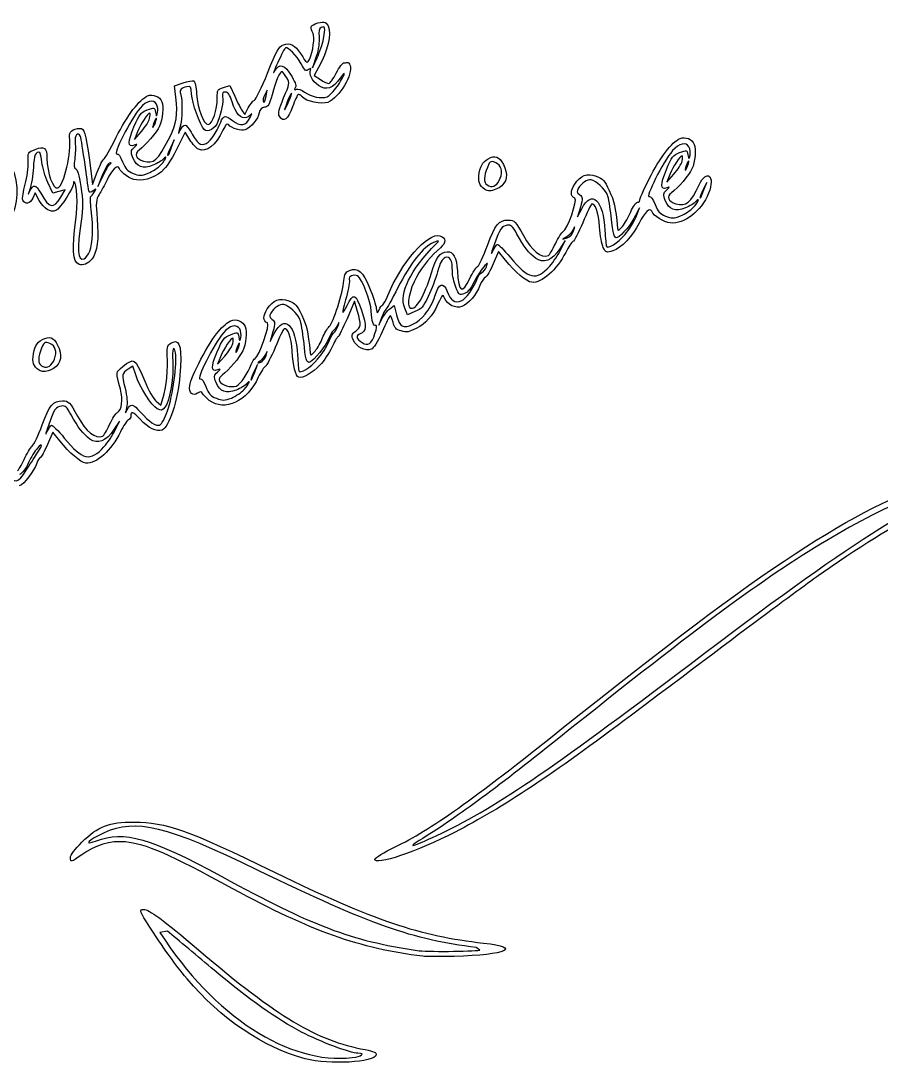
# Model space of a CAD drawing. Extents: x 0.1 to 9.2, y 0.2 to 11.9.
# Drawn here: x 1.41 to 3.673, y 5.77 to 8.517 of the extents above; entities that cross this region are included whole.
import ezdxf

# ---------------------------------------------------------------- set-up
doc = ezdxf.new("R2010")
doc.units = 0
doc.layers.add('Laag_1', color=7, linetype='CONTINUOUS')

msp = doc.modelspace()

# ---------------------------------------------------------------- linework, layer by layer
at = {"layer": 'Laag_1', "color": 1}
for points in [[(2.206278, 8.469984)], [(2.242298, 8.34379)], [(2.055274, 8.3188)], [(2.115471, 8.305286)], [(1.749041, 8.259596)], [(1.764216, 8.249162)], [(1.919013, 8.217009)], [(1.806666, 8.183988)], [(1.64402, 8.139226)], [(1.778543, 8.137911)], [(3.149354, 8.147404)], [(3.16453, 8.136969)], [(2.671346, 8.102521)], [(1.515561, 8.052866)], [(2.630878, 8.073436)], [(3.20698, 8.071796)], [(3.178858, 8.025719)], [(2.863766, 7.964007)], [(2.999377, 7.954444)], [(1.591446, 7.911016)], [(1.563533, 7.875897)], [(2.801336, 7.87164)], [(2.473987, 7.745367)], [(2.341756, 7.693924)], [(1.967884, 7.668313)], [(1.98306, 7.657879)], [(2.055155, 7.636111)], [(1.498861, 7.627073)], [(2.190767, 7.62655)], [(1.458392, 7.597985)], [(2.025511, 7.592705)], [(2.141415, 7.579113)], [(1.997388, 7.546628)], [(1.796038, 7.490818)], [(1.62885, 7.396193)]]:
    msp.add_lwpolyline(points, close=True, dxfattribs=at)
for points in [[(2.187335, 8.423137), (2.177296, 8.393128), (2.189382, 8.418953)], [(2.193243, 8.393846), (2.181883, 8.373264), (2.198164, 8.362361)], [(1.818271, 8.315544), (1.81462, 8.345449), (1.837176, 8.353216)], [(1.943297, 8.341663), (1.959993, 8.346858), (1.972983, 8.318124)], [(2.055274, 8.3188), (2.058215, 8.334378), (2.052006, 8.321895)], [(1.992554, 8.279975), (1.999136, 8.27056), (2.008141, 8.287603)], [(1.716705, 8.224433), (1.709029, 8.204663), (1.727572, 8.225761)], [(1.854878, 8.20378), (1.842516, 8.223769), (1.822517, 8.183334)], [(1.806666, 8.183988), (1.81394, 8.203938), (1.804691, 8.184824)], [(1.590465, 8.150465), (1.598932, 8.086427), (1.61093, 8.118224)], [(1.624259, 8.110021), (1.612884, 8.080561), (1.625576, 8.107312)], [(3.117018, 8.11224), (3.109343, 8.09247), (3.127885, 8.113569)], [(1.515561, 8.052866), (1.526788, 8.071804), (1.510464, 8.067799), (1.494139, 8.063795), (1.48125, 8.091713)], [(3.20698, 8.071796), (3.214254, 8.091746), (3.205004, 8.072632)], [(1.458872, 8.044297), (1.448191, 8.063965), (1.442048, 8.050617)], [(2.881914, 8.026869), (2.874557, 8.001076), (2.885568, 8.022542)], [(3.028507, 8.001566), (3.037233, 8.025194), (3.027328, 8.004473)], [(2.830683, 7.915366), (2.841964, 7.939147), (2.827622, 7.917147)], [(2.845898, 7.948796), (2.835496, 7.942198), (2.847401, 7.946313)], [(2.685115, 7.887148), (2.666911, 7.910213), (2.652966, 7.877811)], [(2.295816, 7.752454), (2.288274, 7.779029), (2.268269, 7.732992)], [(2.380624, 7.759278), (2.392194, 7.767674), (2.398413, 7.743171)], [(2.446747, 7.751748), (2.426893, 7.743697), (2.41988, 7.760992)], [(2.359134, 7.735837), (2.35186, 7.715887), (2.360457, 7.733385)], [(2.073303, 7.698973), (2.065946, 7.673181), (2.076958, 7.694647)], [(1.712515, 7.585319), (1.704866, 7.608629), (1.692612, 7.600552)], [(1.935548, 7.63315), (1.927872, 7.61338), (1.946415, 7.634478)], [(2.025511, 7.592705), (2.032784, 7.612655), (2.023535, 7.59354)], [(1.766558, 7.515959), (1.778699, 7.505986), (1.785066, 7.525577)], [(1.658198, 7.439918), (1.669479, 7.463699), (1.655137, 7.4417)], [(1.512628, 7.4117), (1.494424, 7.434765), (1.480479, 7.402363)]]:
    msp.add_lwpolyline(points, dxfattribs=at)
at = {"layer": 'Laag_1', "color": 7}
for points in [[(2.504101, 6.373628)], [(2.341307, 6.311351)], [(2.61769, 6.072221)], [(2.467303, 6.05635)], [(2.158523, 5.786559)], [(2.281744, 5.789778)]]:
    msp.add_lwpolyline(points, close=True, dxfattribs=at)
for points in [[(1.796141, 6.122068), (1.776136, 6.118432)], [(2.61769, 6.072221), (2.607987, 6.079468)]]:
    msp.add_lwpolyline(points, dxfattribs=at)
at = {"layer": 'Laag_1', "color": 1}
for points in [[(2.184355, 8.508456), (2.204356, 8.516567), (2.213456, 8.515146), (2.21832, 8.503152)], [(2.178863, 8.483775), (2.170622, 8.499292), (2.171501, 8.503244), (2.184355, 8.508456)], [(2.200104, 8.499149), (2.194413, 8.496842), (2.192832, 8.489615), (2.194712, 8.474514)], [(2.21832, 8.503152), (2.227617, 8.480223), (2.218156, 8.438981), (2.193243, 8.393846)], [(2.206278, 8.469984), (2.211891, 8.499408), (2.21101, 8.503572), (2.200104, 8.499149)], [(2.100888, 8.453686), (2.117562, 8.460447), (2.132536, 8.452751), (2.146202, 8.430393)], [(2.170211, 8.416999), (2.17853, 8.434222), (2.183757, 8.47456), (2.178863, 8.483775)], [(2.194712, 8.474514), (2.196187, 8.462674), (2.192897, 8.439764), (2.187335, 8.423137)], [(2.189382, 8.418953), (2.19603, 8.433157), (2.203633, 8.45612), (2.206278, 8.469984)], [(2.059114, 8.379206), (2.082792, 8.438294), (2.08864, 8.448719), (2.100888, 8.453686)], [(2.106305, 8.44542), (2.104235, 8.444581), (2.095196, 8.427381), (2.086219, 8.407197)], [(2.147207, 8.403778), (2.135136, 8.425711), (2.113079, 8.448168), (2.106305, 8.44542)], [(2.086219, 8.407197), (2.077242, 8.387014), (2.072794, 8.375795), (2.076335, 8.382266)], [(2.076335, 8.382266), (2.089953, 8.407148), (2.104115, 8.403271), (2.123485, 8.369358)], [(2.146202, 8.430393), (2.162241, 8.404154), (2.163631, 8.403378), (2.170211, 8.416999)], [(2.239838, 8.379322), (2.247846, 8.395003), (2.256838, 8.406452), (2.26121, 8.406535)], [(2.26121, 8.406535), (2.265362, 8.406611), (2.269604, 8.40702), (2.270637, 8.407439)], [(2.270637, 8.407439), (2.27167, 8.407858), (2.274153, 8.404164), (2.276154, 8.39923)], [(2.024363, 8.307574), (2.028333, 8.309184), (2.043971, 8.341418), (2.059114, 8.379206)], [(2.097194, 8.383111), (2.092087, 8.385271), (2.080137, 8.357524), (2.07091, 8.322082)], [(2.10953, 8.367033), (2.104643, 8.375073), (2.099092, 8.382308), (2.097194, 8.383111)], [(2.167046, 8.388272), (2.160027, 8.383035), (2.157564, 8.38496), (2.147207, 8.403778)], [(2.172005, 8.387028), (2.174298, 8.39245), (2.173061, 8.39276), (2.167046, 8.388272)], [(2.193296, 8.346616), (2.176163, 8.35916), (2.167318, 8.375948), (2.172005, 8.387028)], [(2.276154, 8.39923), (2.285226, 8.376857), (2.247633, 8.314415), (2.21781, 8.302322)], [(2.22023, 8.351855), (2.223411, 8.352071), (2.232235, 8.364433), (2.239838, 8.379322)], [(2.260363, 8.37563), (2.262033, 8.381075), (2.257552, 8.376836), (2.250405, 8.366209)], [(1.837176, 8.353216), (1.849582, 8.357487), (1.862157, 8.359956), (1.86512, 8.358702)], [(1.86512, 8.358702), (1.868096, 8.357443), (1.871488, 8.342069), (1.872694, 8.324365)], [(2.101564, 8.31408), (2.117224, 8.349708), (2.117786, 8.353448), (2.10953, 8.367033)], [(2.123485, 8.369358), (2.133335, 8.352112), (2.135409, 8.344989), (2.131976, 8.340188)], [(2.250405, 8.366209), (2.231857, 8.33863), (2.213027, 8.33217), (2.193296, 8.346616)], [(2.198164, 8.362361), (2.207119, 8.356364), (2.217048, 8.351637), (2.22023, 8.351855)], [(2.242298, 8.34379), (2.250563, 8.355856), (2.258692, 8.370184), (2.260363, 8.37563)], [(1.743651, 8.319287), (1.757903, 8.325066), (1.775617, 8.317796), (1.781274, 8.303845)], [(1.846476, 8.343129), (1.832577, 8.34118), (1.826425, 8.3344), (1.830171, 8.325161)], [(1.830171, 8.325161), (1.836058, 8.310643), (1.835194, 8.258892), (1.828687, 8.23632)], [(1.859311, 8.323644), (1.858354, 8.34441), (1.858122, 8.344763), (1.846476, 8.343129)], [(1.892463, 8.230976), (1.881816, 8.242366), (1.860283, 8.302558), (1.859311, 8.323644)], [(1.872694, 8.324365), (1.875434, 8.28416), (1.890662, 8.244023), (1.903087, 8.244258)], [(1.92696, 8.314115), (1.926619, 8.335275), (1.927491, 8.336745), (1.943297, 8.341663)], [(1.948496, 8.329287), (1.940851, 8.330101), (1.939378, 8.327745), (1.940873, 8.317087)], [(1.965725, 8.303685), (1.959453, 8.323578), (1.956162, 8.32847), (1.948496, 8.329287)], [(2.122089, 8.326278), (2.120854, 8.325777), (2.115854, 8.315511), (2.110979, 8.303465)], [(2.115471, 8.305286), (2.120347, 8.317332), (2.123324, 8.326779), (2.122089, 8.326278)], [(2.139806, 8.323001), (2.137731, 8.322159), (2.130966, 8.307462), (2.124772, 8.290339)], [(2.131976, 8.340188), (2.128369, 8.335144), (2.128966, 8.334442), (2.134882, 8.336777)], [(2.134882, 8.336777), (2.138979, 8.338393), (2.148807, 8.335082), (2.156724, 8.329417)], [(2.150254, 8.316486), (2.146583, 8.320911), (2.141882, 8.323842), (2.139806, 8.323001)], [(2.156724, 8.329417), (2.174831, 8.316459), (2.200595, 8.311113), (2.215677, 8.317184)], [(2.215677, 8.317184), (2.222056, 8.319746), (2.234034, 8.331724), (2.242298, 8.34379)], [(1.661277, 8.210267), (1.690027, 8.267845), (1.722377, 8.31066), (1.743651, 8.319287)], [(1.767105, 8.297407), (1.759601, 8.311089), (1.740808, 8.306712), (1.724204, 8.287414)], [(1.770077, 8.275173), (1.77167, 8.281516), (1.770335, 8.291521), (1.767105, 8.297407)], [(1.781274, 8.303845), (1.786588, 8.290741), (1.783386, 8.257191), (1.775142, 8.239598)], [(1.800948, 8.209132), (1.819595, 8.245714), (1.823711, 8.270995), (1.818271, 8.315544)], [(1.903087, 8.244258), (1.914227, 8.244467), (1.927459, 8.283186), (1.92696, 8.314115)], [(1.940873, 8.317087), (1.942938, 8.302362), (1.93829, 8.277384), (1.928721, 8.25179)], [(2.00349, 8.262493), (1.989577, 8.256851), (1.975726, 8.271957), (1.965725, 8.303685)], [(1.972983, 8.318124), (1.980127, 8.302321), (1.988934, 8.285153), (1.992554, 8.279975)], [(2.008141, 8.287603), (2.013093, 8.296977), (2.020393, 8.305964), (2.024363, 8.307574)], [(2.052006, 8.321895), (2.04859, 8.315029), (2.046489, 8.307704), (2.047335, 8.305616)], [(2.047335, 8.305616), (2.050007, 8.299027), (2.052242, 8.302738), (2.055274, 8.3188)], [(2.07091, 8.322082), (2.064186, 8.296256), (2.060829, 8.290608), (2.051421, 8.289288)], [(2.090515, 8.26576), (2.086093, 8.273369), (2.08872, 8.284858), (2.101564, 8.31408)], [(2.110979, 8.303465), (2.106104, 8.291418), (2.103126, 8.281972), (2.104362, 8.282473)], [(2.104362, 8.282473), (2.105597, 8.282974), (2.110597, 8.29324), (2.115471, 8.305286)], [(2.21781, 8.302322), (2.201862, 8.295855), (2.160108, 8.30461), (2.150254, 8.316486)], [(1.724204, 8.287414), (1.698995, 8.258117), (1.650171, 8.161069), (1.663323, 8.166402)], [(1.707901, 8.237625), (1.722053, 8.271083), (1.725276, 8.275219), (1.742709, 8.282289)], [(1.749286, 8.273466), (1.744776, 8.275374), (1.724828, 8.245353), (1.716705, 8.224433)], [(1.742709, 8.282289), (1.761212, 8.289792), (1.762017, 8.289591), (1.76455, 8.276859)], [(1.749039, 8.259596), (1.750647, 8.266601), (1.750759, 8.272843), (1.749286, 8.273466)], [(1.76455, 8.276859), (1.76705, 8.264293), (1.767323, 8.26421), (1.770077, 8.275173)], [(1.935983, 8.250045), (1.942572, 8.268635), (1.949608, 8.269609), (1.967375, 8.254387)], [(2.037428, 8.274377), (2.03447, 8.259388), (2.014506, 8.235575), (1.999946, 8.229671)], [(2.01699, 8.27189), (2.015309, 8.269051), (2.009234, 8.264822), (2.00349, 8.262493)], [(2.013445, 8.262319), (2.017075, 8.270423), (2.01867, 8.274729), (2.01699, 8.27189)], [(2.051421, 8.289288), (2.043038, 8.288112), (2.039365, 8.2842), (2.037428, 8.274377)], [(2.124772, 8.290339), (2.11271, 8.256993), (2.100641, 8.248333), (2.090515, 8.26576)], [(1.727572, 8.225761), (1.737771, 8.237365), (1.747432, 8.252591), (1.749041, 8.259596)], [(1.759724, 8.24734), (1.757256, 8.240585), (1.756247, 8.235468), (1.757483, 8.235969)], [(1.757483, 8.235969), (1.758718, 8.23647), (1.761748, 8.242407), (1.764216, 8.249162)], [(1.766458, 8.260533), (1.765222, 8.260032), (1.762192, 8.254095), (1.759724, 8.24734)], [(1.764216, 8.249162), (1.766684, 8.255917), (1.767693, 8.261033), (1.766458, 8.260533)], [(1.828861, 8.226989), (1.839263, 8.248485), (1.84406, 8.247909), (1.857946, 8.223493)], [(1.928721, 8.25179), (1.921611, 8.232772), (1.901548, 8.221255), (1.892463, 8.230976)], [(1.919013, 8.217009), (1.92579, 8.227967), (1.933426, 8.242834), (1.935983, 8.250045)], [(1.956219, 8.243622), (1.952444, 8.247831), (1.948987, 8.244304), (1.941797, 8.228907)], [(1.999946, 8.229671), (1.990115, 8.225684), (1.965168, 8.233643), (1.956219, 8.243622)], [(1.967375, 8.254387), (1.986666, 8.23786), (2.003809, 8.240811), (2.013445, 8.262319)], [(1.538409, 8.211213), (1.536272, 8.224972), (1.546512, 8.233273), (1.566074, 8.233642)], [(1.567208, 8.212429), (1.561306, 8.227211), (1.550899, 8.215267), (1.553113, 8.196252)], [(1.566074, 8.233642), (1.577677, 8.233861), (1.580883, 8.222931), (1.590465, 8.150465)], [(1.708603, 8.189581), (1.691518, 8.183341), (1.691298, 8.198374), (1.707901, 8.237625)], [(1.775142, 8.239598), (1.767581, 8.223463), (1.737965, 8.188711), (1.721631, 8.176807)], [(1.828687, 8.23632), (1.823395, 8.21796), (1.823436, 8.215775), (1.828861, 8.226989)], [(1.857946, 8.223493), (1.864825, 8.2114), (1.873927, 8.198613), (1.878173, 8.195079)], [(1.941797, 8.228907), (1.923371, 8.189456), (1.897431, 8.169208), (1.877591, 8.178791)], [(1.878173, 8.195079), (1.889326, 8.185796), (1.904872, 8.194144), (1.919013, 8.217009)], [(3.143965, 8.207095), (3.158217, 8.212874), (3.175931, 8.205603), (3.181588, 8.191653)], [(1.44819, 8.178552), (1.472265, 8.188315), (1.478798, 8.183416), (1.478927, 8.155501)], [(1.50742, 8.077027), (1.524146, 8.08381), (1.544504, 8.171961), (1.538409, 8.211213)], [(1.553113, 8.196252), (1.554313, 8.185949), (1.553779, 8.166506), (1.551928, 8.153045)], [(1.57914, 8.137855), (1.574308, 8.174538), (1.568939, 8.208096), (1.567208, 8.212429)], [(1.62811, 8.152122), (1.630961, 8.153278), (1.645886, 8.179444), (1.661277, 8.210267)], [(1.708331, 8.183803), (1.717879, 8.192441), (1.717904, 8.192978), (1.708603, 8.189581)], [(1.732766, 8.147862), (1.760717, 8.139786), (1.769728, 8.147897), (1.800948, 8.209132)], [(1.877591, 8.178791), (1.871898, 8.181541), (1.861677, 8.192786), (1.854878, 8.20378)], [(3.062817, 8.100779), (3.090608, 8.156036), (3.123131, 8.198646), (3.143965, 8.207095)], [(3.167419, 8.185215), (3.159915, 8.198897), (3.141123, 8.19452), (3.124518, 8.175222)], [(3.170391, 8.162981), (3.171984, 8.169323), (3.170645, 8.179329), (3.167419, 8.185215)], [(3.181588, 8.191653), (3.186902, 8.178549), (3.183699, 8.144999), (3.175456, 8.127406)], [(1.429801, 8.145593), (1.428199, 8.170371), (1.428253, 8.170468), (1.44819, 8.178552)], [(1.460008, 8.170036), (1.449509, 8.174477), (1.444527, 8.162812), (1.443237, 8.130773)], [(1.465902, 8.144106), (1.464551, 8.157568), (1.461898, 8.169237), (1.460008, 8.170036)], [(1.663323, 8.166402), (1.666824, 8.167822), (1.671984, 8.160561), (1.677976, 8.145786)], [(1.704942, 8.156687), (1.698817, 8.171793), (1.699296, 8.175629), (1.708331, 8.183803)], [(1.721631, 8.176807), (1.707336, 8.16639), (1.712175, 8.153811), (1.732766, 8.147862)], [(1.791876, 8.156916), (1.792394, 8.159962), (1.789588, 8.158542), (1.785582, 8.153728)], [(1.822517, 8.183334), (1.811519, 8.161094), (1.795853, 8.135873), (1.787705, 8.127286)], [(1.804691, 8.184824), (1.796069, 8.167006), (1.794516, 8.16206), (1.797987, 8.163468)], [(1.797987, 8.163468), (1.79876, 8.163781), (1.802666, 8.173015), (1.806666, 8.183988)], [(2.645927, 8.156836), (2.662423, 8.163525), (2.672914, 8.156086), (2.683378, 8.130281)], [(3.124518, 8.175222), (3.099309, 8.145925), (3.050485, 8.048877), (3.063638, 8.05421)], [(3.108215, 8.125432), (3.122367, 8.158892), (3.12559, 8.163027), (3.143023, 8.170096)], [(3.1496, 8.161274), (3.145089, 8.163182), (3.125141, 8.133162), (3.117018, 8.11224)], [(3.143023, 8.170096), (3.161526, 8.1776), (3.162331, 8.177399), (3.164864, 8.164667)], [(3.149352, 8.147404), (3.150962, 8.154409), (3.151072, 8.160651), (3.1496, 8.161274)], [(3.164864, 8.164667), (3.167364, 8.152101), (3.167637, 8.152018), (3.170391, 8.162981)], [(1.375325, 8.151369), (1.434363, 8.0594), (1.382059, 7.934808), (1.282637, 7.930581)], [(1.421833, 8.086807), (1.427099, 8.10547), (1.430685, 8.131924), (1.429801, 8.145593)], [(1.443237, 8.130773), (1.442442, 8.111031), (1.438182, 8.085198), (1.43377, 8.073366)], [(1.48125, 8.091713), (1.474152, 8.107086), (1.467256, 8.130628), (1.465902, 8.144106)], [(1.478927, 8.155501), (1.479105, 8.116832), (1.495338, 8.072128), (1.50742, 8.077027)], [(1.551928, 8.153045), (1.549718, 8.13698), (1.55064, 8.128218), (1.554611, 8.127542)], [(1.58963, 8.066957), (1.588693, 8.069268), (1.583973, 8.101172), (1.57914, 8.137855)], [(1.61093, 8.118224), (1.617528, 8.135712), (1.62526, 8.150967), (1.62811, 8.152122)], [(1.642703, 8.141934), (1.638815, 8.140584), (1.630515, 8.126223), (1.624259, 8.110021)], [(1.625576, 8.107312), (1.632556, 8.122025), (1.640856, 8.136386), (1.64402, 8.139226)], [(1.669175, 8.128793), (1.664846, 8.139469), (1.64947, 8.124888), (1.637061, 8.098339)], [(1.64402, 8.139226), (1.649027, 8.143718), (1.648855, 8.14407), (1.642703, 8.141934)], [(1.677976, 8.145786), (1.685769, 8.126568), (1.690128, 8.121751), (1.70568, 8.115173)], [(1.757843, 8.136727), (1.731331, 8.125976), (1.714879, 8.132184), (1.704942, 8.156687)], [(1.745141, 8.115884), (1.756694, 8.120569), (1.771725, 8.130481), (1.778543, 8.137911)], [(1.785582, 8.153728), (1.781606, 8.148952), (1.769124, 8.141302), (1.757843, 8.136727)], [(1.778544, 8.137911), (1.785363, 8.145341), (1.791362, 8.153894), (1.791876, 8.156916)], [(2.616107, 8.11673), (2.619931, 8.139231), (2.62745, 8.149344), (2.645927, 8.156836)], [(2.659304, 8.143578), (2.645329, 8.14949), (2.64293, 8.147526), (2.634467, 8.123237)], [(2.671346, 8.102521), (2.678448, 8.121266), (2.673688, 8.137495), (2.659304, 8.143578)], [(2.683378, 8.130281), (2.69359, 8.105098), (2.684679, 8.083624), (2.659838, 8.073551)], [(3.127885, 8.113569), (3.138084, 8.125173), (3.147745, 8.140399), (3.149354, 8.147404)], [(3.160038, 8.135148), (3.15757, 8.128393), (3.156561, 8.123276), (3.157796, 8.123777)], [(3.157796, 8.123777), (3.159032, 8.124278), (3.162062, 8.130215), (3.16453, 8.136969)], [(3.166771, 8.14834), (3.165536, 8.147839), (3.162506, 8.141903), (3.160038, 8.135148)], [(3.16453, 8.136969), (3.166998, 8.143725), (3.168007, 8.148841), (3.166771, 8.14834)], [(1.554611, 8.127542), (1.558797, 8.126831), (1.563026, 8.112406), (1.568336, 8.080723)], [(1.714588, 8.098052), (1.696802, 8.100964), (1.674277, 8.116212), (1.669175, 8.128793)], [(1.70568, 8.115173), (1.720816, 8.108771), (1.727915, 8.108899), (1.745141, 8.115884)], [(1.787705, 8.127286), (1.768109, 8.106635), (1.737329, 8.094328), (1.714588, 8.098052)], [(2.630878, 8.073433), (2.616015, 8.083055), (2.612256, 8.094073), (2.616107, 8.11673)], [(2.634467, 8.123237), (2.626523, 8.100439), (2.628532, 8.087901), (2.640972, 8.08264)], [(2.867017, 8.086756), (2.882979, 8.110663), (2.89911, 8.116687), (2.923635, 8.107901)], [(2.923635, 8.107901), (2.941671, 8.10144), (2.944638, 8.098169), (2.957902, 8.070118)], [(3.108917, 8.077389), (3.091832, 8.071149), (3.091613, 8.086183), (3.108215, 8.125432)], [(3.175456, 8.127406), (3.167895, 8.111271), (3.138279, 8.076519), (3.121944, 8.064615)], [(3.194219, 8.084898), (3.214177, 8.128703), (3.237556, 8.108674), (3.219109, 8.063574)], [(1.415487, 8.044909), (1.413711, 8.049289), (1.416566, 8.068143), (1.421833, 8.086807)], [(1.433187, 8.066591), (1.444076, 8.088163), (1.448728, 8.087625), (1.462626, 8.063189)], [(1.548924, 8.089942), (1.552101, 8.082107), (1.513751, 8.022054), (1.502712, 8.017577)], [(1.550484, 8.093308), (1.548542, 8.09413), (1.54784, 8.092615), (1.548924, 8.089942)], [(1.555044, 7.993026), (1.56091, 8.033483), (1.558341, 8.089985), (1.550484, 8.093308)], [(1.568336, 8.080723), (1.574211, 8.045676), (1.574343, 8.024355), (1.568899, 7.989846)], [(1.603406, 8.065995), (1.609276, 8.075703), (1.609174, 8.075819), (1.600409, 8.069401)], [(1.637061, 8.098339), (1.630899, 8.085156), (1.621467, 8.067773), (1.616102, 8.05971)], [(2.640972, 8.08264), (2.653205, 8.077465), (2.664704, 8.084992), (2.671346, 8.102521)], [(2.867779, 8.049975), (2.855265, 8.055268), (2.854986, 8.068738), (2.867017, 8.086756)], [(2.87654, 8.075555), (2.871843, 8.067509), (2.87242, 8.064877), (2.880102, 8.059308)], [(2.910303, 8.098337), (2.900103, 8.100005), (2.884773, 8.089661), (2.87654, 8.075555)], [(2.952993, 8.058768), (2.946536, 8.074649), (2.923278, 8.096216), (2.910303, 8.098337)], [(3.037666, 8.043478), (3.036766, 8.045698), (3.048083, 8.071484), (3.062817, 8.100779)], [(3.108646, 8.071612), (3.118193, 8.080249), (3.118218, 8.080785), (3.108917, 8.077389)], [(3.13308, 8.03567), (3.159994, 8.027893), (3.17303, 8.03839), (3.194219, 8.084898)], [(1.442048, 8.050617), (1.435114, 8.035553), (1.42055, 8.032423), (1.415487, 8.044909)], [(1.43377, 8.073366), (1.428745, 8.059891), (1.428527, 8.05736), (1.433187, 8.066591)], [(1.462626, 8.063189), (1.485515, 8.022944), (1.496547, 8.020793), (1.515561, 8.052866)], [(1.600409, 8.069401), (1.595418, 8.065746), (1.590567, 8.064646), (1.58963, 8.066957)], [(1.5956, 8.019935), (1.593286, 8.038416), (1.592729, 8.054079), (1.59436, 8.054741)], [(1.59436, 8.054741), (1.595992, 8.055403), (1.600062, 8.060468), (1.603406, 8.065995)], [(1.616102, 8.05971), (1.608056, 8.047619), (1.60715, 8.036479), (1.610931, 7.996124)], [(2.659838, 8.073551), (2.646414, 8.068108), (2.63915, 8.068078), (2.630878, 8.073436)], [(2.836635, 7.962159), (2.847277, 7.966475), (2.875702, 8.046624), (2.867779, 8.049975)], [(2.880102, 8.059308), (2.888042, 8.053551), (2.888285, 8.049208), (2.881914, 8.026869)], [(2.885568, 8.022542), (2.912, 8.07407), (2.941954, 8.045782), (2.946601, 7.964903)], [(2.962813, 8.002594), (2.960473, 8.025952), (2.956054, 8.051231), (2.952993, 8.058768)], [(2.957902, 8.070118), (2.971196, 8.042003), (2.973936, 8.029654), (2.979795, 7.971446)], [(3.063638, 8.05421), (3.067138, 8.05563), (3.072299, 8.048369), (3.07829, 8.033594)], [(3.105256, 8.044495), (3.09913, 8.059601), (3.09961, 8.063437), (3.108646, 8.071612)], [(3.121944, 8.064615), (3.107649, 8.054198), (3.112489, 8.041619), (3.13308, 8.03567)], [(3.219109, 8.063574), (3.199383, 8.015345), (3.156106, 7.981639), (3.11838, 7.98512)], [(3.205004, 8.072632), (3.199917, 8.062119), (3.196011, 8.052884), (3.196325, 8.052111)], [(3.196325, 8.052111), (3.197732, 8.048641), (3.2002, 8.053199), (3.20698, 8.071796)], [(1.502712, 8.017577), (1.487955, 8.011593), (1.471029, 8.02191), (1.458872, 8.044297)], [(2.911313, 8.034289), (2.909264, 8.033458), (2.898764, 8.011573), (2.887978, 7.985655)], [(2.93243, 7.974767), (2.930232, 8.01283), (2.921197, 8.038297), (2.911313, 8.034289)], [(3.014494, 8.014417), (3.020363, 8.028488), (3.027943, 8.039225), (3.03206, 8.039303)], [(3.03206, 8.039303), (3.036044, 8.03938), (3.038567, 8.041257), (3.037666, 8.043478)], [(3.06987, 8.015707), (3.065108, 8.027374), (3.050442, 8.013634), (3.036402, 7.984355)], [(3.07829, 8.033594), (3.086083, 8.014376), (3.090442, 8.009559), (3.105994, 8.002981)], [(3.158157, 8.024535), (3.131644, 8.013784), (3.115192, 8.019992), (3.105256, 8.044495)], [(3.145455, 8.003692), (3.157008, 8.008377), (3.172039, 8.018289), (3.178858, 8.025719)], [(3.185895, 8.041536), (3.18192, 8.03676), (3.169438, 8.02911), (3.158157, 8.024535)], [(3.178858, 8.025719), (3.185677, 8.033149), (3.191676, 8.041702), (3.192189, 8.044724)], [(3.192189, 8.044724), (3.192707, 8.047771), (3.189902, 8.046349), (3.185895, 8.041536)], [(1.563533, 7.875896), (1.546516, 7.883094), (1.544046, 7.917171), (1.555044, 7.993026)], [(1.591446, 7.911016), (1.599672, 7.931708), (1.6013, 7.974395), (1.5956, 8.019935)], [(1.610931, 7.996124), (1.615785, 7.944298), (1.611122, 7.907383), (1.597605, 7.890642)], [(2.978829, 7.946701), (2.970842, 7.943297), (2.967629, 7.954512), (2.962813, 8.002594)], [(3.027328, 8.004473), (3.017717, 7.984367), (2.990143, 7.951522), (2.978829, 7.946701)], [(2.992445, 7.975978), (2.998894, 7.983507), (3.008817, 8.000805), (3.014494, 8.014417)], [(2.999377, 7.954444), (3.010598, 7.967366), (3.023707, 7.98857), (3.028507, 8.001566)], [(3.11838, 7.98512), (3.10117, 7.986708), (3.074961, 8.003234), (3.06987, 8.015707)], [(3.105994, 8.002981), (3.12113, 7.996579), (3.128229, 7.996707), (3.145455, 8.003692)], [(1.568899, 7.989846), (1.557348, 7.916631), (1.559855, 7.883821), (1.576484, 7.890564)], [(2.637632, 7.925925), (2.658139, 7.981543), (2.667297, 7.992689), (2.692337, 7.992503)], [(2.689825, 7.978942), (2.67442, 7.976782), (2.670644, 7.971201), (2.655223, 7.927828)], [(2.714927, 7.955956), (2.703379, 7.977107), (2.699841, 7.980347), (2.689825, 7.978942)], [(2.692337, 7.992503), (2.708794, 7.992381), (2.711686, 7.98943), (2.732088, 7.951943)], [(2.862262, 7.966489), (2.858983, 7.960387), (2.851618, 7.952425), (2.845898, 7.948796)], [(2.863766, 7.964007), (2.868189, 7.977475), (2.868177, 7.977495), (2.862262, 7.966489)], [(2.887978, 7.985655), (2.877193, 7.959737), (2.865655, 7.937404), (2.86234, 7.936026)], [(2.942172, 7.920147), (2.938097, 7.927953), (2.933713, 7.952532), (2.93243, 7.974767)], [(3.036402, 7.984355), (3.020182, 7.95053), (2.989751, 7.918506), (2.967107, 7.911431)], [(2.979795, 7.971446), (2.980679, 7.962681), (2.981222, 7.962876), (2.992445, 7.975978)], [(2.37543, 7.793905), (2.409432, 7.879018), (2.481169, 7.961183), (2.51273, 7.951162)], [(2.502893, 7.930375), (2.511816, 7.939369), (2.51154, 7.939488), (2.49581, 7.933449)], [(2.51273, 7.951162), (2.529022, 7.945988), (2.529427, 7.933024), (2.513708, 7.919829)], [(2.764087, 7.892201), (2.746531, 7.905121), (2.73334, 7.922228), (2.714927, 7.955956)], [(2.732088, 7.951943), (2.753806, 7.912039), (2.779142, 7.891767), (2.797828, 7.899344)], [(2.816223, 7.930342), (2.8236, 7.946281), (2.832786, 7.960599), (2.836635, 7.962159)], [(2.847401, 7.946313), (2.854667, 7.948825), (2.861045, 7.95572), (2.863766, 7.964007)], [(2.946601, 7.964903), (2.947788, 7.944237), (2.949436, 7.925662), (2.950262, 7.923624)], [(2.950262, 7.923624), (2.953534, 7.915556), (2.980059, 7.9322), (2.999377, 7.954444)], [(1.576484, 7.890564), (1.580963, 7.89238), (1.587696, 7.901583), (1.591446, 7.911016)], [(2.49581, 7.933449), (2.469691, 7.923423), (2.43327, 7.877426), (2.401988, 7.814957)], [(2.41988, 7.760992), (2.404225, 7.799598), (2.434564, 7.861503), (2.502893, 7.930375)], [(2.513708, 7.919829), (2.490172, 7.900071), (2.467575, 7.872429), (2.450749, 7.842814)], [(2.531952, 7.909351), (2.547873, 7.910593), (2.556417, 7.894401), (2.558529, 7.85898)], [(2.611884, 7.871022), (2.615444, 7.872466), (2.62703, 7.897172), (2.637632, 7.925925)], [(2.655223, 7.927828), (2.648053, 7.907659), (2.646018, 7.899183), (2.650701, 7.908994)], [(2.650701, 7.908994), (2.655384, 7.918805), (2.661128, 7.927602), (2.663466, 7.928544)], [(2.663466, 7.928544), (2.665802, 7.929491), (2.680922, 7.9143), (2.697061, 7.894799)], [(2.827622, 7.917147), (2.8074, 7.886127), (2.784537, 7.877151), (2.764087, 7.892201)], [(2.797828, 7.899344), (2.800567, 7.900455), (2.808845, 7.914404), (2.816223, 7.930342)], [(2.801336, 7.87164), (2.811272, 7.88261), (2.824478, 7.902287), (2.830683, 7.915366)], [(2.86234, 7.936026), (2.859024, 7.93465), (2.850474, 7.921848), (2.843339, 7.907582)], [(2.967107, 7.911431), (2.951037, 7.90641), (2.948965, 7.907135), (2.942172, 7.920147)], [(1.597605, 7.890642), (1.587229, 7.877792), (1.573302, 7.871764), (1.563533, 7.875897)], [(2.490105, 7.853815), (2.502159, 7.894477), (2.512206, 7.907809), (2.531952, 7.909351)], [(2.5262, 7.893817), (2.518546, 7.890713), (2.512933, 7.880223), (2.506412, 7.856831)], [(2.545349, 7.857926), (2.545652, 7.886755), (2.539095, 7.899046), (2.5262, 7.893817)], [(2.754036, 7.828877), (2.739884, 7.830385), (2.709921, 7.855718), (2.685115, 7.887148)], [(2.697061, 7.894799), (2.745381, 7.836413), (2.7654, 7.831968), (2.801336, 7.87164)], [(2.843339, 7.907582), (2.820387, 7.861693), (2.780012, 7.826109), (2.754036, 7.828877)], [(2.259981, 7.83343), (2.261462, 7.850508), (2.264276, 7.855608), (2.274507, 7.859757)], [(2.274507, 7.859757), (2.297257, 7.868982), (2.309854, 7.858176), (2.327725, 7.814104)], [(2.506412, 7.856831), (2.501406, 7.838872), (2.4904, 7.809693), (2.481955, 7.791988)], [(2.554317, 7.81646), (2.549275, 7.828893), (2.54524, 7.847553), (2.545349, 7.857926)], [(2.558529, 7.85898), (2.56193, 7.801946), (2.5705, 7.79672), (2.591139, 7.839094)], [(2.591139, 7.839094), (2.598989, 7.855211), (2.608324, 7.869578), (2.611884, 7.871022)], [(2.626906, 7.868438), (2.620154, 7.860921), (2.609232, 7.843543), (2.602634, 7.829819)], [(2.622608, 7.854447), (2.626784, 7.85614), (2.632221, 7.863055), (2.634691, 7.869815)], [(2.634691, 7.869815), (2.639157, 7.882037), (2.639115, 7.882029), (2.626906, 7.868438)], [(2.652966, 7.877811), (2.645297, 7.85999), (2.635925, 7.844154), (2.632142, 7.84262)], [(2.221434, 7.712267), (2.231906, 7.721994), (2.257217, 7.801554), (2.259981, 7.83343)], [(2.274228, 7.836382), (2.275678, 7.832807), (2.272172, 7.812429), (2.266437, 7.791098)], [(2.296202, 7.845566), (2.286039, 7.851023), (2.270863, 7.84468), (2.274228, 7.836382)], [(2.331925, 7.752916), (2.330796, 7.77923), (2.307574, 7.839458), (2.296202, 7.845566)], [(2.450749, 7.842814), (2.432551, 7.810782), (2.423672, 7.765902), (2.434618, 7.761272)], [(2.434618, 7.761272), (2.449635, 7.754921), (2.471693, 7.791709), (2.490105, 7.853815)], [(2.499206, 7.79221), (2.510106, 7.827296), (2.521207, 7.831571), (2.531633, 7.804701)], [(2.568824, 7.780327), (2.58119, 7.785342), (2.601798, 7.814077), (2.610369, 7.838255)], [(2.602634, 7.829819), (2.594281, 7.812443), (2.586515, 7.803194), (2.577061, 7.79936)], [(2.610369, 7.838255), (2.612925, 7.845467), (2.618433, 7.852754), (2.622608, 7.854447)], [(2.632142, 7.84262), (2.628358, 7.841085), (2.621859, 7.831172), (2.617699, 7.820591)], [(2.26824, 7.767748), (2.285377, 7.801903), (2.290593, 7.800183), (2.306121, 7.755262)], [(2.327725, 7.814104), (2.336389, 7.792739), (2.344246, 7.768573), (2.345187, 7.760401)], [(2.401988, 7.814957), (2.386524, 7.784078), (2.372193, 7.758133), (2.37014, 7.757301)], [(2.531633, 7.804701), (2.54089, 7.780843), (2.552053, 7.773527), (2.568824, 7.780327)], [(2.577061, 7.79936), (2.563751, 7.793963), (2.563302, 7.794301), (2.554317, 7.81646)], [(2.617699, 7.820591), (2.608124, 7.79623), (2.587638, 7.772263), (2.570426, 7.765284)], [(2.058407, 7.758861), (2.074368, 7.782768), (2.090499, 7.788792), (2.115025, 7.780006)], [(2.115025, 7.780006), (2.133061, 7.773546), (2.136028, 7.770274), (2.149291, 7.742223)], [(2.266437, 7.791098), (2.260701, 7.769766), (2.25646, 7.751201), (2.257012, 7.74984)], [(2.362104, 7.769735), (2.364513, 7.770712), (2.370509, 7.781588), (2.37543, 7.793905)], [(2.481955, 7.791988), (2.468395, 7.763561), (2.464279, 7.758858), (2.446747, 7.751748)], [(2.473987, 7.745367), (2.483427, 7.756873), (2.494776, 7.777952), (2.499206, 7.79221)], [(2.524335, 7.787198), (2.519925, 7.798074), (2.519441, 7.797645), (2.507457, 7.772245)], [(2.570426, 7.765284), (2.554691, 7.758903), (2.531298, 7.770025), (2.524335, 7.787198)], [(2.059239, 7.722051), (2.046656, 7.727373), (2.046352, 7.740808), (2.058407, 7.758861)], [(2.067929, 7.747661), (2.063233, 7.739614), (2.063809, 7.736982), (2.071492, 7.731413)], [(2.101692, 7.770442), (2.091492, 7.77211), (2.076163, 7.761766), (2.067929, 7.747661)], [(2.076958, 7.694647), (2.10339, 7.746175), (2.133343, 7.717887), (2.137991, 7.637008)], [(2.144383, 7.730874), (2.137925, 7.746754), (2.114667, 7.768321), (2.101692, 7.770442)], [(2.257012, 7.74984), (2.257564, 7.74848), (2.262616, 7.756538), (2.26824, 7.767748)], [(2.291013, 7.70072), (2.305619, 7.712322), (2.30601, 7.716533), (2.295816, 7.752454)], [(2.306121, 7.755262), (2.320537, 7.713556), (2.319826, 7.700281), (2.302806, 7.693379)], [(2.344732, 7.715612), (2.337749, 7.71278), (2.333061, 7.726436), (2.331925, 7.752916)], [(2.345187, 7.760401), (2.346839, 7.746033), (2.347074, 7.745913), (2.35231, 7.756751)], [(2.35231, 7.756751), (2.355287, 7.762915), (2.359694, 7.768758), (2.362104, 7.769735)], [(2.37014, 7.757301), (2.368087, 7.756468), (2.363134, 7.74681), (2.359134, 7.735837)], [(2.360457, 7.733385), (2.365185, 7.743009), (2.374261, 7.754661), (2.380624, 7.759278)], [(2.507457, 7.772245), (2.491266, 7.737929), (2.477023, 7.721893), (2.450077, 7.707648)], [(1.929283, 7.699032), (1.940916, 7.712276), (1.955861, 7.725314), (1.962495, 7.728004)], [(1.985949, 7.706124), (1.978445, 7.719806), (1.959652, 7.715429), (1.943048, 7.696131)], [(1.962495, 7.728004), (1.976747, 7.733783), (1.994461, 7.726512), (2.000118, 7.712562)], [(2.026684, 7.62849), (2.036494, 7.632467), (2.066583, 7.718944), (2.059239, 7.722051)], [(2.071492, 7.731413), (2.079432, 7.725656), (2.079674, 7.721313), (2.073303, 7.698973)], [(2.154202, 7.674699), (2.151862, 7.698057), (2.147444, 7.723336), (2.144383, 7.730874)], [(2.149291, 7.742223), (2.162585, 7.714108), (2.165325, 7.701759), (2.171185, 7.643551)], [(2.243831, 7.712621), (2.248285, 7.726185), (2.248284, 7.726187), (2.24214, 7.71455)], [(2.268269, 7.732992), (2.257266, 7.707672), (2.246516, 7.686247), (2.24438, 7.685381)], [(2.381599, 7.741023), (2.379929, 7.740346), (2.370357, 7.721164), (2.360328, 7.698397)], [(2.389318, 7.724063), (2.386742, 7.734068), (2.383269, 7.7417), (2.381599, 7.741023)], [(2.410973, 7.700909), (2.39621, 7.705225), (2.39339, 7.708241), (2.389318, 7.724063)], [(2.398413, 7.743171), (2.402674, 7.726385), (2.407203, 7.717288), (2.412793, 7.714286)], [(2.412793, 7.714286), (2.425868, 7.707264), (2.454767, 7.721943), (2.473987, 7.745367)], [(1.854491, 7.55717), (1.856855, 7.579353), (1.905938, 7.672449), (1.929283, 7.699032)], [(1.943048, 7.696131), (1.917839, 7.666834), (1.869015, 7.569785), (1.882167, 7.575119)], [(1.926744, 7.646342), (1.940897, 7.6798), (1.94412, 7.683936), (1.961552, 7.691006)], [(1.961552, 7.691006), (1.980056, 7.698509), (1.980861, 7.698308), (1.983394, 7.685577)], [(1.988921, 7.683889), (1.990514, 7.690233), (1.989175, 7.700238), (1.985949, 7.706124)], [(2.000118, 7.712562), (2.005432, 7.699458), (2.002229, 7.665908), (1.993986, 7.648315)], [(2.102702, 7.706394), (2.100654, 7.705563), (2.090153, 7.683678), (2.079368, 7.65776)], [(2.123762, 7.647867), (2.121618, 7.685007), (2.112493, 7.710364), (2.102702, 7.706394)], [(2.204048, 7.682849), (2.208547, 7.694326), (2.216372, 7.707564), (2.221434, 7.712267)], [(2.231568, 7.701109), (2.229136, 7.700123), (2.223773, 7.690589), (2.219648, 7.679921)], [(2.22011, 7.67245), (2.225027, 7.684773), (2.231373, 7.695799), (2.234211, 7.69695)], [(2.24214, 7.71455), (2.238757, 7.708144), (2.234, 7.702095), (2.231568, 7.701109)], [(2.234211, 7.69695), (2.23705, 7.698101), (2.241379, 7.705153), (2.243831, 7.712621)], [(2.285055, 7.676258), (2.2792, 7.688921), (2.279929, 7.691916), (2.291013, 7.70072)], [(2.302806, 7.693379), (2.290444, 7.688367), (2.292148, 7.680569), (2.307821, 7.670422)], [(2.307821, 7.670422), (2.323444, 7.660308), (2.332562, 7.666622), (2.341756, 7.693924)], [(2.360328, 7.698397), (2.348343, 7.671187), (2.338462, 7.655529), (2.331493, 7.652703)], [(2.341756, 7.693924), (2.34615, 7.70697), (2.347489, 7.71673), (2.344732, 7.715612)], [(2.450077, 7.707648), (2.431522, 7.697837), (2.425207, 7.696749), (2.410973, 7.700909)], [(1.443622, 7.641283), (1.447445, 7.663784), (1.454964, 7.673896), (1.473442, 7.681389)], [(1.486819, 7.668131), (1.472843, 7.674042), (1.470445, 7.672077), (1.461982, 7.647789)], [(1.473442, 7.681389), (1.489937, 7.688078), (1.500429, 7.680638), (1.510893, 7.654834)], [(1.498861, 7.627073), (1.505963, 7.645818), (1.501203, 7.662047), (1.486819, 7.668131)], [(1.795501, 7.636748), (1.793798, 7.65946), (1.796647, 7.665786), (1.81131, 7.671849)], [(1.81706, 7.642992), (1.812214, 7.666931), (1.807787, 7.653332), (1.810074, 7.621536)], [(1.81131, 7.671849), (1.829175, 7.679233), (1.834611, 7.652072), (1.828827, 7.584338)], [(1.96813, 7.682183), (1.963619, 7.684091), (1.943671, 7.65407), (1.935548, 7.63315)], [(1.946415, 7.634478), (1.956614, 7.646082), (1.966275, 7.661308), (1.967884, 7.668313)], [(1.967882, 7.668313), (1.969492, 7.675318), (1.969602, 7.68156), (1.96813, 7.682183)], [(1.985302, 7.669249), (1.984066, 7.668749), (1.981036, 7.662812), (1.978568, 7.656057)], [(1.98306, 7.657879), (1.985528, 7.664634), (1.986537, 7.66975), (1.985302, 7.669249)], [(1.983394, 7.685577), (1.985893, 7.67301), (1.986167, 7.672927), (1.988921, 7.683889)], [(2.17024, 7.618751), (2.162225, 7.615427), (2.159019, 7.626611), (2.154202, 7.674699)], [(2.219648, 7.679921), (2.212472, 7.661359), (2.181992, 7.623623), (2.17024, 7.618751)], [(2.183986, 7.648187), (2.19052, 7.655774), (2.199548, 7.671372), (2.204048, 7.682849)], [(2.190767, 7.62655), (2.201988, 7.639471), (2.215192, 7.660126), (2.22011, 7.67245)], [(2.24438, 7.685381), (2.242244, 7.684514), (2.234904, 7.671953), (2.22807, 7.657468)], [(2.331493, 7.652703), (2.316844, 7.646763), (2.29313, 7.658791), (2.285055, 7.676258)], [(1.458392, 7.597986), (1.44353, 7.607608), (1.439772, 7.618625), (1.443622, 7.641283)], [(1.461982, 7.647789), (1.454038, 7.624992), (1.456047, 7.612453), (1.468486, 7.607192)], [(1.510893, 7.654834), (1.521105, 7.629651), (1.512194, 7.608177), (1.487353, 7.598103)], [(1.785066, 7.525577), (1.79228, 7.54777), (1.79778, 7.606363), (1.795501, 7.636748)], [(1.796038, 7.490818), (1.809909, 7.529692), (1.822112, 7.618029), (1.81706, 7.642992)], [(1.927447, 7.598298), (1.910362, 7.592058), (1.910143, 7.607091), (1.926744, 7.646342)], [(1.993986, 7.648315), (1.986425, 7.63218), (1.956809, 7.597428), (1.940475, 7.585524)], [(1.978568, 7.656057), (1.9761, 7.649302), (1.975091, 7.644185), (1.976326, 7.644686)], [(1.976326, 7.644686), (1.977562, 7.645187), (1.980592, 7.651124), (1.98306, 7.657879)], [(2.05363, 7.638649), (2.050338, 7.632576), (2.044001, 7.624983), (2.039548, 7.621776)], [(2.041074, 7.619239), (2.046366, 7.621051), (2.052703, 7.628644), (2.055155, 7.636111)], [(2.079368, 7.65776), (2.068582, 7.631842), (2.056961, 7.609476), (2.053543, 7.608056)], [(2.055155, 7.636111), (2.059578, 7.649578), (2.059566, 7.649599), (2.05363, 7.638649)], [(2.141415, 7.579113), (2.132852, 7.582734), (2.125975, 7.609518), (2.123762, 7.647867)], [(2.137991, 7.637008), (2.139178, 7.616343), (2.140825, 7.597767), (2.141652, 7.595729)], [(2.171185, 7.643551), (2.172067, 7.634778), (2.172608, 7.634973), (2.183986, 7.648187)], [(2.22807, 7.657468), (2.221235, 7.642982), (2.207125, 7.621983), (2.196713, 7.610803)], [(1.468486, 7.607192), (1.48072, 7.602017), (1.492219, 7.609544), (1.498861, 7.627073)], [(1.678499, 7.607414), (1.708966, 7.630974), (1.709683, 7.630551), (1.73345, 7.574969)], [(1.810074, 7.621536), (1.81278, 7.583916), (1.801362, 7.514569), (1.790266, 7.501239)], [(1.977173, 7.556103), (1.98758, 7.560324), (2.008455, 7.590642), (2.016415, 7.613098)], [(2.016415, 7.613098), (2.018971, 7.62031), (2.023592, 7.627236), (2.026684, 7.62849)], [(2.039548, 7.621776), (2.031761, 7.616166), (2.031819, 7.616069), (2.041074, 7.619239)], [(2.196713, 7.610803), (2.1787, 7.59146), (2.150471, 7.575282), (2.141415, 7.579113)], [(2.141652, 7.595729), (2.144923, 7.587661), (2.171449, 7.604306), (2.190767, 7.62655)], [(1.487353, 7.598103), (1.473929, 7.59266), (1.466665, 7.59263), (1.458392, 7.597985)], [(1.671997, 7.547816), (1.65955, 7.592479), (1.659583, 7.592787), (1.678499, 7.607414)], [(1.692612, 7.600552), (1.675624, 7.589356), (1.675279, 7.587202), (1.684535, 7.550111)], [(1.768565, 7.496476), (1.753772, 7.504652), (1.722958, 7.553494), (1.712515, 7.585319)], [(1.828827, 7.584338), (1.823049, 7.51669), (1.800654, 7.447907), (1.781935, 7.440316)], [(1.923786, 7.565404), (1.917661, 7.58051), (1.91814, 7.584346), (1.927176, 7.592521)], [(1.927176, 7.592521), (1.936723, 7.601158), (1.936748, 7.601695), (1.927447, 7.598298)], [(1.940475, 7.585524), (1.933446, 7.580402), (1.930587, 7.574433), (1.932684, 7.569261)], [(2.023535, 7.59354), (2.014913, 7.575723), (2.01336, 7.570777), (2.016831, 7.572185)], [(2.016831, 7.572185), (2.017604, 7.572498), (2.02151, 7.581732), (2.025511, 7.592705)], [(2.053543, 7.608056), (2.050124, 7.606638), (2.041731, 7.593611), (2.03489, 7.579112)], [(1.73345, 7.574969), (1.748137, 7.540618), (1.758054, 7.522944), (1.766558, 7.515959)], [(1.875222, 7.536978), (1.862046, 7.528456), (1.85243, 7.537822), (1.854491, 7.55717)], [(1.882167, 7.575119), (1.885668, 7.576539), (1.890829, 7.569278), (1.89682, 7.554503)], [(1.89682, 7.554503), (1.904613, 7.535285), (1.908972, 7.530468), (1.924524, 7.52389)], [(2.03489, 7.579112), (2.004661, 7.515042), (1.947106, 7.487905), (1.906035, 7.518357)], [(1.976687, 7.545444), (1.950174, 7.534693), (1.933722, 7.540901), (1.923786, 7.565404)], [(1.932684, 7.569261), (1.936896, 7.558874), (1.964137, 7.550817), (1.977173, 7.556103)], [(2.004426, 7.562445), (2.00045, 7.557669), (1.987968, 7.550019), (1.976687, 7.545444)], [(1.997389, 7.546628), (2.004207, 7.554059), (2.010206, 7.562611), (2.01072, 7.565633)], [(2.01072, 7.565633), (2.011238, 7.56868), (2.008432, 7.567259), (2.004426, 7.562445)], [(1.66424, 7.486748), (1.675883, 7.49147), (1.679583, 7.520596), (1.671997, 7.547816)], [(1.684535, 7.550111), (1.689634, 7.529681), (1.691075, 7.510525), (1.688346, 7.499461)], [(1.888483, 7.536414), (1.886324, 7.541695), (1.882751, 7.541848), (1.875222, 7.536978)], [(1.906035, 7.518357), (1.898005, 7.524311), (1.890106, 7.532437), (1.888483, 7.536414)], [(1.963985, 7.524601), (1.975538, 7.529285), (1.990569, 7.539198), (1.997388, 7.546628)], [(1.466333, 7.453611), (1.485575, 7.506062), (1.495005, 7.517239), (1.51985, 7.517054)], [(1.51734, 7.503495), (1.501935, 7.501334), (1.498158, 7.495753), (1.482739, 7.452381)], [(1.542441, 7.480508), (1.530894, 7.501659), (1.527356, 7.504899), (1.51734, 7.503495)], [(1.51985, 7.517054), (1.536307, 7.516932), (1.539199, 7.513981), (1.559601, 7.476495)], [(1.688346, 7.499461), (1.684128, 7.482359), (1.684195, 7.48214), (1.690069, 7.493835)], [(1.690069, 7.493835), (1.698628, 7.510876), (1.70531, 7.509627), (1.725049, 7.487296)], [(1.790266, 7.501239), (1.781418, 7.490608), (1.779818, 7.490257), (1.768565, 7.496476)], [(1.924524, 7.52389), (1.93966, 7.517488), (1.946759, 7.517616), (1.963985, 7.524601)], [(1.591602, 7.416753), (1.574046, 7.429673), (1.560855, 7.446781), (1.542441, 7.480508)], [(1.559601, 7.476495), (1.581319, 7.43659), (1.606655, 7.416319), (1.625341, 7.423896)], [(1.643736, 7.454894), (1.651113, 7.470832), (1.66034, 7.485167), (1.66424, 7.486748)], [(1.699733, 7.477601), (1.699813, 7.473318), (1.696855, 7.468588), (1.693158, 7.467089)], [(1.724288, 7.468548), (1.706302, 7.488787), (1.699474, 7.491305), (1.699733, 7.477601)], [(1.725049, 7.487296), (1.747862, 7.461486), (1.765874, 7.449497), (1.775794, 7.453519)], [(1.775794, 7.453519), (1.780253, 7.455327), (1.789363, 7.472112), (1.796038, 7.490818)], [(1.440199, 7.397892), (1.444668, 7.40154), (1.456429, 7.426614), (1.466333, 7.453611)], [(1.482739, 7.452381), (1.475568, 7.432211), (1.473533, 7.423735), (1.478216, 7.433546)], [(1.478216, 7.433546), (1.482899, 7.443357), (1.488643, 7.452154), (1.490981, 7.453096)], [(1.490981, 7.453096), (1.493316, 7.454043), (1.508436, 7.438852), (1.524576, 7.419351)], [(1.625341, 7.423896), (1.62808, 7.425006), (1.636358, 7.438956), (1.643736, 7.454894)], [(1.693158, 7.467089), (1.689462, 7.46559), (1.680123, 7.451398), (1.672404, 7.435551)], [(1.781935, 7.440316), (1.767431, 7.434435), (1.744718, 7.445558), (1.724288, 7.468548)], [(1.524576, 7.419351), (1.572895, 7.360966), (1.592915, 7.35652), (1.62885, 7.396193)], [(1.672404, 7.435551), (1.648824, 7.387139), (1.608368, 7.350571), (1.58155, 7.353429)], [(1.655137, 7.4417), (1.634915, 7.41068), (1.612052, 7.401703), (1.591602, 7.416753)], [(1.62885, 7.396193), (1.638787, 7.407163), (1.651993, 7.42684), (1.658198, 7.439918)], [(1.418889, 7.363047), (1.42614, 7.378564), (1.435729, 7.394245), (1.440199, 7.397892)], [(1.453877, 7.392533), (1.447376, 7.385388), (1.437015, 7.368311), (1.430853, 7.354584)], [(1.451852, 7.376877), (1.467634, 7.400205), (1.468757, 7.408887), (1.453877, 7.392533)], [(1.480479, 7.402363), (1.47281, 7.384542), (1.464385, 7.369089), (1.461757, 7.368023)], [(1.58155, 7.353429), (1.567397, 7.354937), (1.537435, 7.38027), (1.512628, 7.4117)], [(1.401523, 7.333137), (1.403824, 7.33407), (1.411639, 7.347529), (1.418889, 7.363047)], [(1.42441, 7.334576), (1.432909, 7.348094), (1.445257, 7.36713), (1.451852, 7.376877)], [(1.461757, 7.368023), (1.459129, 7.366958), (1.454892, 7.360175), (1.45234, 7.352952)], [(1.366669, 7.325542), (1.396816, 7.29901), (1.402623, 7.299919), (1.42441, 7.334576)], [(1.45234, 7.352952), (1.444866, 7.33179), (1.419122, 7.298426), (1.406236, 7.2932)], [(1.430853, 7.354584), (1.423909, 7.339117), (1.414894, 7.327278), (1.407145, 7.323448)]]:
    msp.add_open_spline(points, degree=3, dxfattribs=at)
at = {"layer": 'Laag_1', "color": 7}
for points in [[(2.833569, 6.655029), (3.37243, 7.085521), (3.597411, 7.233118), (3.830493, 7.309052)], [(3.169467, 6.823815), (3.594051, 7.146385), (3.76337, 7.254117), (3.942071, 7.315398)], [(3.95905, 7.326707), (3.856139, 7.314695), (3.688495, 7.245633), (3.529758, 7.149861)], [(4.029393, 7.323781), (3.897165, 7.296632), (3.753466, 7.225093), (3.544303, 7.082287)], [(3.529758, 7.149861), (3.356501, 7.045328), (3.203579, 6.932477), (2.824921, 6.629722)], [(3.544303, 7.082287), (3.476336, 7.035881), (3.406602, 6.98412), (3.016568, 6.690569)], [(2.504101, 6.373628), (2.650158, 6.441924), (2.802267, 6.544841), (3.169467, 6.823815)], [(3.016568, 6.690569), (2.807559, 6.533263), (2.678127, 6.447455), (2.552199, 6.382716)], [(2.395027, 6.343795), (2.488133, 6.388888), (2.598304, 6.467077), (2.833569, 6.655029)], [(2.824921, 6.629722), (2.650896, 6.49058), (2.556401, 6.421234), (2.458261, 6.360643)], [(1.571041, 6.356312), (1.612813, 6.39805), (1.642274, 6.409374), (1.708088, 6.408991)], [(2.033119, 6.28275), (1.793382, 6.399124), (1.713077, 6.418677), (1.629296, 6.381079)], [(1.708088, 6.408991), (1.794127, 6.408489), (1.846025, 6.389971), (2.079206, 6.276572)], [(1.629296, 6.381079), (1.588068, 6.362577), (1.571957, 6.345515), (1.609348, 6.359954)], [(1.609348, 6.359954), (1.681288, 6.387733), (1.752302, 6.36745), (1.938521, 6.265936)], [(2.552199, 6.382716), (2.451902, 6.331154), (2.340935, 6.293603), (2.341307, 6.311351)], [(2.458261, 6.360643), (2.423624, 6.339258), (2.441315, 6.34427), (2.504101, 6.373628)], [(1.540721, 6.315865), (1.540721, 6.321852), (1.55316, 6.338445), (1.571041, 6.356312)], [(1.685164, 6.356904), (1.646796, 6.360653), (1.604704, 6.348294), (1.570618, 6.323272)], [(1.967628, 6.233926), (1.798682, 6.32599), (1.739973, 6.35155), (1.685164, 6.356904)], [(1.570618, 6.323272), (1.542764, 6.302825), (1.540721, 6.302319), (1.540721, 6.315865)], [(2.341307, 6.311351), (2.341384, 6.314921), (2.365556, 6.32952), (2.395027, 6.343795)], [(1.938521, 6.265936), (2.177251, 6.135796), (2.27788, 6.097681), (2.452749, 6.071165)], [(2.607987, 6.079468), (2.442163, 6.099189), (2.328375, 6.139426), (2.033119, 6.28275)], [(2.079206, 6.276572), (2.339124, 6.150169), (2.459132, 6.109508), (2.627357, 6.090845)], [(2.467303, 6.056353), (2.30294, 6.075925), (2.172525, 6.122271), (1.967628, 6.233926)], [(1.749889, 6.132638), (1.722738, 6.174154), (1.720857, 6.179582), (1.733622, 6.179582)], [(1.733622, 6.179582), (1.747173, 6.179582), (1.784082, 6.152247), (1.877714, 6.072867)], [(1.84796, 5.996943), (1.810276, 6.042119), (1.797776, 6.059415), (1.749889, 6.132638)], [(1.776136, 6.118432), (1.917474, 5.898865), (2.115935, 5.769861), (2.281744, 5.789778)], [(1.919116, 6.019377), (1.87776, 6.054123), (1.82242, 6.100333), (1.796141, 6.122068)], [(1.877714, 6.072867), (2.089742, 5.893116), (2.185653, 5.835709), (2.315928, 5.81058)], [(2.452749, 6.071165), (2.474526, 6.067862), (2.595315, 6.068636), (2.61769, 6.072221)], [(2.627357, 6.090845), (2.732206, 6.079213), (2.68802, 6.059334), (2.549773, 6.055939)], [(2.549773, 6.055939), (2.513753, 6.055055), (2.476642, 6.055241), (2.467303, 6.05635)], [(2.148323, 5.856851), (2.083361, 5.890754), (2.011898, 5.941427), (1.919116, 6.019377)], [(2.158523, 5.786559), (2.048512, 5.815398), (1.935583, 5.8919), (1.84796, 5.996943)], [(2.297013, 5.801188), (2.277524, 5.801188), (2.197772, 5.831044), (2.148323, 5.856851)], [(2.34503, 5.797189), (2.341099, 5.776782), (2.221765, 5.76998), (2.158523, 5.786559)], [(2.281744, 5.789778), (2.306397, 5.792739), (2.317703, 5.801188), (2.297013, 5.801188)], [(2.315928, 5.81058), (2.338985, 5.806132), (2.34612, 5.802849), (2.34503, 5.797189)]]:
    msp.add_open_spline(points, degree=3, dxfattribs=at)

doc.saveas('drawing.dxf')
